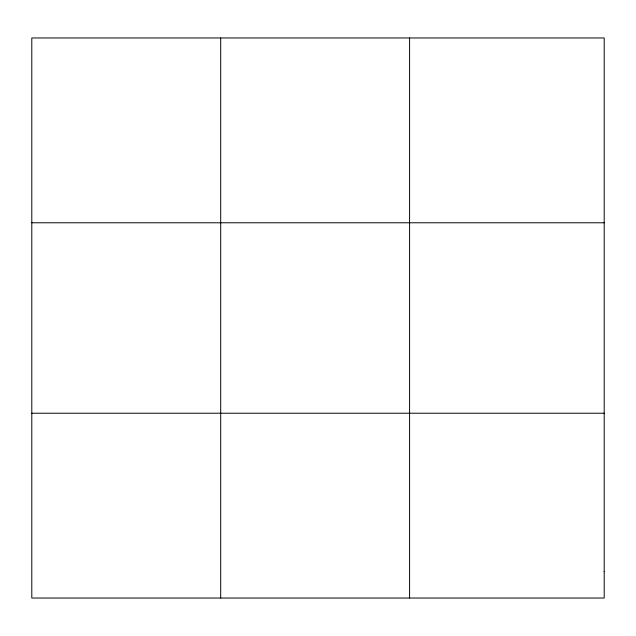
<?xml version="1.0" encoding="UTF-8"?>
<svg xmlns="http://www.w3.org/2000/svg" width="636" height="636" viewBox="0 0 636 636"><rect width="100%" height="100%" fill="white"/><g stroke="black" fill="none" stroke-linecap="round" stroke-linejoin="round"><path stroke-width="0.95" d="M220.692 37.961L220.692 598.039M409.584 37.961L409.584 598.039M31.8 222.783L604.2 222.783M31.8 413.217L604.2 413.217M604.2 571.637L604.2 598.039L31.8 598.039L31.8 37.961L604.2 37.961L604.2 571.637"/></g></svg>
